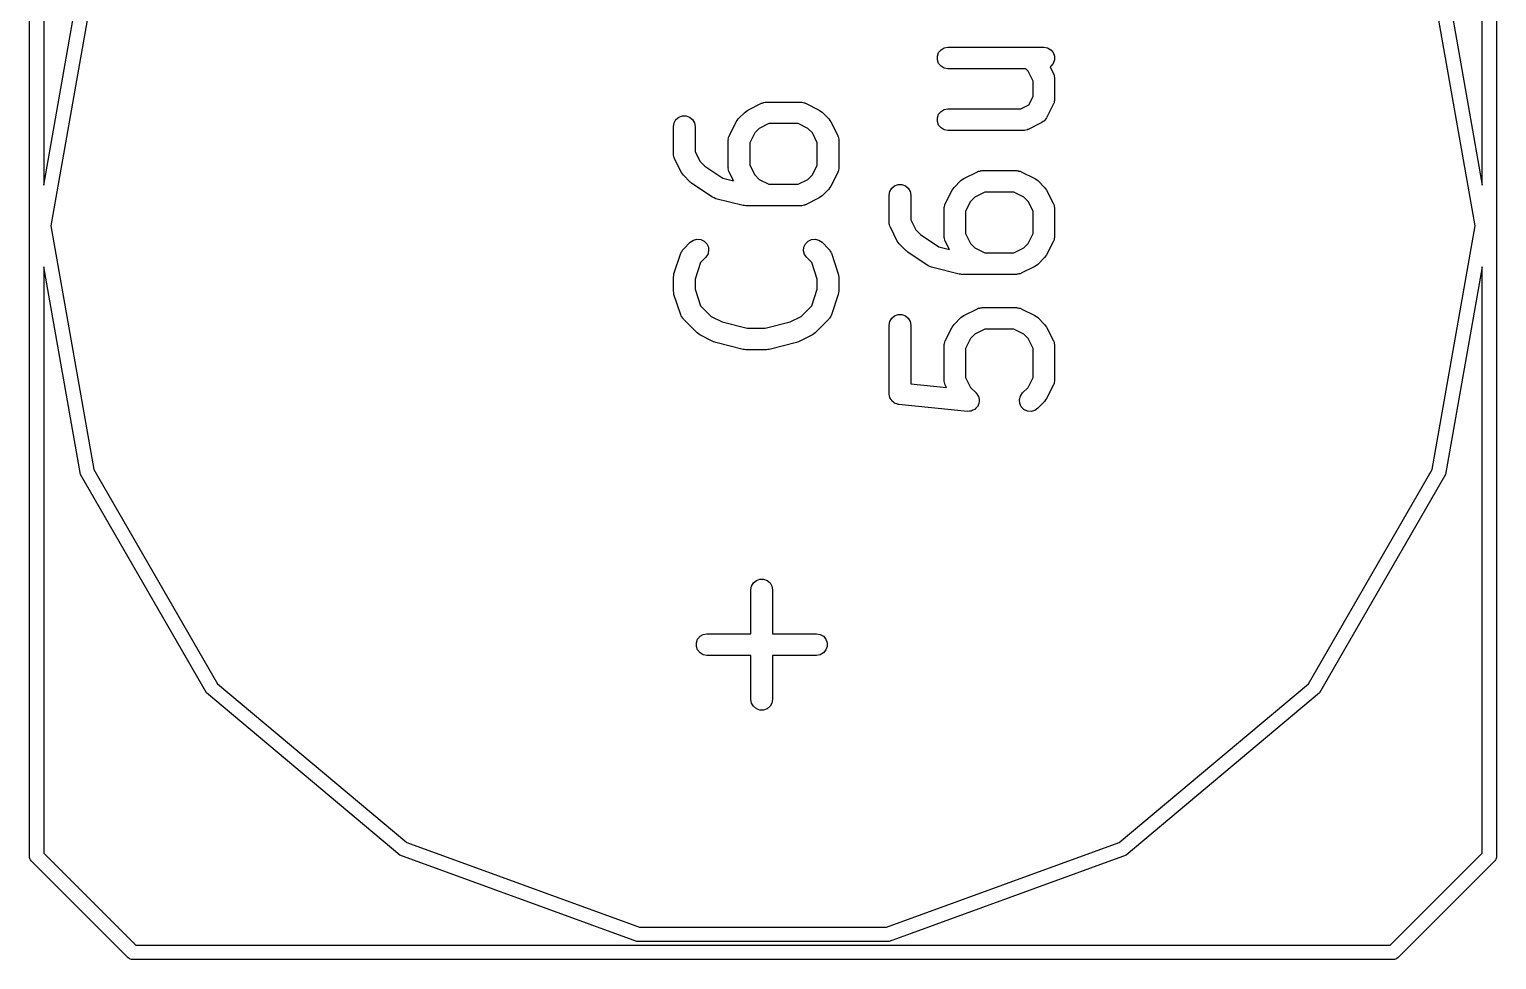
# Model space of a CAD drawing. Extents: x 1 to 57, y -99 to 45.
# Drawn here: x 23.9 to 34.1, y -85.6 to -79.13 of the extents above; entities that cross this region are included whole.
import ezdxf

# ---------------------------------------------------------------- set-up
doc = ezdxf.new("R2010")
doc.units = 0
doc.header["$MEASUREMENT"] = 0
doc.layers.add('BLACK', color=7, linetype='CONTINUOUS')

msp = doc.modelspace()

# ---------------------------------------------------------------- linework, layer by layer
at = {"layer": 'Black'}
for p, q in [((23.9, -84.88), (23.9, -75.45)), ((34.1, -75.45), (34.1, -84.88)), ((24, -75.5), (24, -80.2164)), ((34, -80.2164), (34, -75.5)), ((24, -80.2164), (24.2546, -78.7728)), ((24.3485, -78.807), (24.05, -80.5)), ((33.95, -80.5), (33.6515, -78.807)), ((33.7454, -78.7728), (34, -80.2164)), ((30.2119, -79.3203), (30.2208, -79.2958)), ((30.2119, -79.3464), (30.2119, -79.3203)), ((30.2208, -79.3708), (30.2119, -79.3464)), ((30.2208, -79.2958), (30.2375, -79.2759)), ((30.2375, -79.2759), (30.2601, -79.2629)), ((30.2601, -79.2629), (30.2857, -79.2583)), ((30.2857, -79.2583), (30.9524, -79.2583)), ((30.9524, -79.2583), (30.978, -79.2629)), ((30.978, -79.2629), (31.0006, -79.2759)), ((31.0006, -79.2759), (31.0173, -79.2958)), ((31.0173, -79.2958), (31.0262, -79.3203)), ((31.0262, -79.3464), (31.0173, -79.3708)), ((31.0262, -79.3203), (31.0262, -79.3464)), ((30.2375, -79.3908), (30.2208, -79.3708)), ((30.2601, -79.4038), (30.2375, -79.3908)), ((30.2857, -79.4083), (30.2601, -79.4038)), ((30.8261, -79.4083), (30.2857, -79.4083)), ((30.8431, -79.4254), (30.8261, -79.4083)), ((30.8774, -79.4939), (30.8431, -79.4254)), ((31.0006, -79.3908), (30.9951, -79.3939)), ((30.9951, -79.3939), (31.0195, -79.4426)), ((31.0173, -79.3708), (31.0006, -79.3908)), ((31.0195, -79.4426), (31.0207, -79.4468)), ((31.0207, -79.4468), (31.0229, -79.4505)), ((31.0229, -79.4505), (31.0244, -79.4592)), ((30.8774, -79.6013), (30.8774, -79.4939)), ((31.0244, -79.4592), (31.0269, -79.4676)), ((31.0269, -79.4676), (31.0266, -79.4719)), ((31.0266, -79.4719), (31.0274, -79.4762)), ((31.0274, -79.4762), (31.0274, -79.619)), ((28.895, -79.6948), (28.9903, -79.6472)), ((28.9903, -79.6472), (28.9944, -79.646)), ((28.9944, -79.646), (28.9982, -79.6438)), ((28.9982, -79.6438), (29.0068, -79.6423)), ((29.0068, -79.6423), (29.0152, -79.6398)), ((29.0152, -79.6398), (29.0196, -79.64)), ((29.0196, -79.64), (29.0238, -79.6393)), ((29.0238, -79.6393), (29.2619, -79.6393)), ((29.2619, -79.6393), (29.2662, -79.64)), ((29.2662, -79.64), (29.2705, -79.6398)), ((29.2705, -79.6398), (29.2789, -79.6423)), ((29.2789, -79.6423), (29.2876, -79.6438)), ((29.2876, -79.6438), (29.2913, -79.646)), ((29.2913, -79.646), (29.2954, -79.6472)), ((29.2954, -79.6472), (29.3907, -79.6948)), ((30.7918, -79.6869), (30.8489, -79.6584)), ((30.8489, -79.6584), (30.8774, -79.6013)), ((31.0195, -79.6526), (30.9718, -79.7478)), ((31.0207, -79.6484), (31.0195, -79.6526)), ((31.0229, -79.6447), (31.0207, -79.6484)), ((31.0244, -79.636), (31.0229, -79.6447)), ((31.0269, -79.6276), (31.0244, -79.636)), ((31.0274, -79.619), (31.0266, -79.6233)), ((31.0266, -79.6233), (31.0269, -79.6276)), ((28.3819, -79.7839), (28.3949, -79.7613)), ((28.3949, -79.7613), (28.4149, -79.7446)), ((28.4149, -79.7446), (28.4394, -79.7357)), ((28.4394, -79.7357), (28.4654, -79.7357)), ((28.4654, -79.7357), (28.4899, -79.7446)), ((28.4899, -79.7446), (28.5098, -79.7613)), ((28.5098, -79.7613), (28.5229, -79.7839)), ((28.821, -79.7663), (28.8279, -79.7565)), ((28.8279, -79.7565), (28.8755, -79.7089)), ((28.8755, -79.7089), (28.8854, -79.702)), ((28.8854, -79.702), (28.895, -79.6948)), ((29.3907, -79.6948), (29.4003, -79.702)), ((29.4003, -79.702), (29.4102, -79.7089)), ((29.4102, -79.7089), (29.4578, -79.7565)), ((29.4578, -79.7565), (29.4647, -79.7663)), ((30.2119, -79.7489), (30.2208, -79.7244)), ((30.2119, -79.7749), (30.2119, -79.7489)), ((30.2208, -79.7244), (30.2375, -79.7045)), ((30.2375, -79.7045), (30.2601, -79.6914)), ((30.2601, -79.6914), (30.2857, -79.6869)), ((30.2857, -79.6869), (30.7918, -79.6869)), ((30.9653, -79.7567), (30.9592, -79.7659)), ((30.9718, -79.7478), (30.9653, -79.7567)), ((28.3774, -79.8095), (28.3819, -79.7839)), ((28.3774, -80), (28.3774, -79.8095)), ((28.5229, -79.7839), (28.5274, -79.8095)), ((28.5274, -79.8095), (28.5274, -79.9823)), ((28.7663, -79.8712), (28.8139, -79.776)), ((28.8139, -79.776), (28.821, -79.7663)), ((28.9426, -79.8539), (28.9083, -79.9225)), ((28.973, -79.8235), (28.9426, -79.8539)), ((29.0415, -79.7893), (28.973, -79.8235)), ((29.2442, -79.7893), (29.0415, -79.7893)), ((29.3127, -79.8235), (29.2442, -79.7893)), ((29.3431, -79.8539), (29.3127, -79.8235)), ((29.3774, -79.9225), (29.3431, -79.8539)), ((29.4647, -79.7663), (29.4718, -79.776)), ((29.4718, -79.776), (29.5195, -79.8712)), ((30.2208, -79.7994), (30.2119, -79.7749)), ((30.2375, -79.8194), (30.2208, -79.7994)), ((30.2601, -79.8324), (30.2375, -79.8194)), ((30.2857, -79.8369), (30.2601, -79.8324)), ((30.8095, -79.8369), (30.2857, -79.8369)), ((30.8138, -79.8362), (30.8095, -79.8369)), ((30.8181, -79.8364), (30.8138, -79.8362)), ((30.8265, -79.8339), (30.8181, -79.8364)), ((30.8352, -79.8324), (30.8265, -79.8339)), ((30.8389, -79.8302), (30.8352, -79.8324)), ((30.8431, -79.829), (30.8389, -79.8302)), ((30.9383, -79.7814), (30.8431, -79.829)), ((30.9471, -79.7748), (30.9383, -79.7814)), ((30.9563, -79.7687), (30.9471, -79.7748)), ((30.9576, -79.7671), (30.9563, -79.7687)), ((30.9592, -79.7659), (30.9576, -79.7671)), ((28.7583, -79.9048), (28.7591, -79.9005)), ((28.7583, -80.0952), (28.7583, -79.9048)), ((28.7588, -79.8962), (28.7613, -79.8878)), ((28.7591, -79.9005), (28.7588, -79.8962)), ((28.7613, -79.8878), (28.7629, -79.8791)), ((28.7629, -79.8791), (28.765, -79.8754)), ((28.765, -79.8754), (28.7663, -79.8712)), ((28.9083, -79.9225), (28.9083, -80.0775)), ((29.3774, -80.0775), (29.3774, -79.9225)), ((29.5195, -79.8712), (29.5207, -79.8754)), ((29.5207, -79.8754), (29.5229, -79.8791)), ((29.5229, -79.8791), (29.5244, -79.8878)), ((29.5244, -79.8878), (29.5269, -79.8962)), ((29.5269, -79.8962), (29.5266, -79.9005)), ((29.5266, -79.9005), (29.5274, -79.9048)), ((29.5274, -79.9048), (29.5274, -80.0952)), ((28.3781, -80.0043), (28.3774, -80)), ((28.3779, -80.0086), (28.3781, -80.0043)), ((28.3804, -80.017), (28.3779, -80.0086)), ((28.3819, -80.0257), (28.3804, -80.017)), ((28.3841, -80.0294), (28.3819, -80.0257)), ((28.3853, -80.0335), (28.3841, -80.0294)), ((28.4329, -80.1288), (28.3853, -80.0335)), ((28.5274, -79.9823), (28.5616, -80.0508)), ((28.5616, -80.0508), (28.5954, -80.0846)), ((28.4401, -80.1384), (28.4329, -80.1288)), ((28.447, -80.1483), (28.4401, -80.1384)), ((28.4946, -80.1959), (28.447, -80.1483)), ((28.5954, -80.0846), (28.7213, -80.1685)), ((28.7213, -80.1685), (28.7954, -80.187)), ((28.7591, -80.0995), (28.7583, -80.0952)), ((28.7588, -80.1038), (28.7591, -80.0995)), ((28.7613, -80.1122), (28.7588, -80.1038)), ((28.7629, -80.1209), (28.7613, -80.1122)), ((28.765, -80.1246), (28.7629, -80.1209)), ((28.7663, -80.1288), (28.765, -80.1246)), ((28.7954, -80.187), (28.7663, -80.1288)), ((28.9083, -80.0775), (28.9426, -80.146)), ((28.9426, -80.146), (28.973, -80.1765)), ((29.3127, -80.1765), (29.3431, -80.146)), ((29.3431, -80.146), (29.3774, -80.0775)), ((29.5195, -80.1288), (29.4718, -80.224)), ((29.5207, -80.1246), (29.5195, -80.1288)), ((29.5229, -80.1209), (29.5207, -80.1246)), ((29.5244, -80.1122), (29.5229, -80.1209)), ((29.5269, -80.1038), (29.5244, -80.1122)), ((29.5274, -80.0952), (29.5266, -80.0995)), ((29.5266, -80.0995), (29.5269, -80.1038)), ((30.3854, -80.1782), (30.395, -80.171)), ((30.395, -80.171), (30.4903, -80.1234)), ((30.4903, -80.1234), (30.4944, -80.1222)), ((30.4944, -80.1222), (30.4982, -80.12)), ((30.4982, -80.12), (30.5068, -80.1185)), ((30.5068, -80.1185), (30.5152, -80.116)), ((30.5152, -80.116), (30.5196, -80.1162)), ((30.5196, -80.1162), (30.5238, -80.1155)), ((30.5238, -80.1155), (30.7619, -80.1155)), ((30.7619, -80.1155), (30.7662, -80.1162)), ((30.7662, -80.1162), (30.7705, -80.116)), ((30.7705, -80.116), (30.7789, -80.1185)), ((30.7789, -80.1185), (30.7876, -80.12)), ((30.7876, -80.12), (30.7913, -80.1222)), ((30.7913, -80.1222), (30.7954, -80.1234)), ((30.7954, -80.1234), (30.8907, -80.171)), ((30.8907, -80.171), (30.9003, -80.1782)), ((28.5007, -80.2001), (28.4946, -80.1959)), ((28.506, -80.2053), (28.5007, -80.2001)), ((28.6489, -80.3005), (28.506, -80.2053)), ((28.973, -80.1765), (29.0415, -80.2107)), ((29.0415, -80.2107), (29.2442, -80.2107)), ((29.2442, -80.2107), (29.3127, -80.1765)), ((29.4578, -80.2435), (29.4102, -80.2911)), ((29.4647, -80.2337), (29.4578, -80.2435)), ((29.4718, -80.224), (29.4647, -80.2337)), ((29.8774, -80.2857), (29.8819, -80.2601)), ((29.8819, -80.2601), (29.8949, -80.2375)), ((29.8949, -80.2375), (29.9149, -80.2208)), ((29.9149, -80.2208), (29.9394, -80.2119)), ((29.9394, -80.2119), (29.9654, -80.2119)), ((29.9654, -80.2119), (29.9899, -80.2208)), ((29.9899, -80.2208), (30.0098, -80.2375)), ((30.0098, -80.2375), (30.0229, -80.2601)), ((30.0229, -80.2601), (30.0274, -80.2857)), ((30.2663, -80.3474), (30.3139, -80.2522)), ((30.3139, -80.2522), (30.321, -80.2425)), ((30.321, -80.2425), (30.3279, -80.2327)), ((30.3279, -80.2327), (30.3755, -80.1851)), ((30.3755, -80.1851), (30.3854, -80.1782)), ((30.5415, -80.2655), (30.473, -80.2997)), ((30.7442, -80.2655), (30.5415, -80.2655)), ((30.8127, -80.2997), (30.7442, -80.2655)), ((30.9003, -80.1782), (30.9102, -80.1851)), ((30.9102, -80.1851), (30.9578, -80.2327)), ((30.9578, -80.2327), (30.9647, -80.2425)), ((30.9647, -80.2425), (30.9718, -80.2522)), ((30.9718, -80.2522), (31.0195, -80.3474)), ((28.6606, -80.3057), (28.6489, -80.3005)), ((28.6723, -80.3109), (28.6606, -80.3057)), ((28.8628, -80.3585), (28.6723, -80.3109)), ((28.8719, -80.3591), (28.8628, -80.3585)), ((28.881, -80.3607), (28.8719, -80.3591)), ((29.2619, -80.3607), (28.881, -80.3607)), ((29.2662, -80.36), (29.2619, -80.3607)), ((29.2705, -80.3602), (29.2662, -80.36)), ((29.2789, -80.3577), (29.2705, -80.3602)), ((29.2876, -80.3562), (29.2789, -80.3577)), ((29.2913, -80.354), (29.2876, -80.3562)), ((29.2954, -80.3528), (29.2913, -80.354)), ((29.3907, -80.3052), (29.2954, -80.3528)), ((29.4003, -80.298), (29.3907, -80.3052)), ((29.4102, -80.2911), (29.4003, -80.298)), ((29.8774, -80.4762), (29.8774, -80.2857)), ((30.0274, -80.2857), (30.0274, -80.4585)), ((30.2588, -80.3724), (30.2613, -80.364)), ((30.2591, -80.3767), (30.2588, -80.3724)), ((30.2613, -80.364), (30.2629, -80.3553)), ((30.2629, -80.3553), (30.265, -80.3516)), ((30.265, -80.3516), (30.2663, -80.3474)), ((30.4426, -80.3301), (30.4083, -80.3987)), ((30.473, -80.2997), (30.4426, -80.3301)), ((30.8431, -80.3301), (30.8127, -80.2997)), ((30.8774, -80.3987), (30.8431, -80.3301)), ((31.0195, -80.3474), (31.0207, -80.3516)), ((31.0207, -80.3516), (31.0229, -80.3553)), ((31.0229, -80.3553), (31.0244, -80.364)), ((31.0244, -80.364), (31.0269, -80.3724)), ((31.0269, -80.3724), (31.0266, -80.3767)), ((29.8781, -80.4804), (29.8774, -80.4762)), ((30.0274, -80.4585), (30.0616, -80.527)), ((30.2583, -80.381), (30.2591, -80.3767)), ((30.2583, -80.5714), (30.2583, -80.381)), ((30.4083, -80.3987), (30.4083, -80.5537)), ((30.8774, -80.5537), (30.8774, -80.3987)), ((31.0266, -80.3767), (31.0274, -80.381)), ((31.0274, -80.381), (31.0274, -80.5714)), ((24.05, -80.5), (24.3485, -82.193)), ((29.8779, -80.4848), (29.8781, -80.4804)), ((29.8804, -80.4932), (29.8779, -80.4848)), ((29.8819, -80.5018), (29.8804, -80.4932)), ((29.8841, -80.5056), (29.8819, -80.5018)), ((29.8853, -80.5097), (29.8841, -80.5056)), ((29.9329, -80.605), (29.8853, -80.5097)), ((30.0616, -80.527), (30.0954, -80.5608)), ((30.0954, -80.5608), (30.2213, -80.6447)), ((30.2591, -80.5757), (30.2583, -80.5714)), ((30.2588, -80.58), (30.2591, -80.5757)), ((30.2613, -80.5884), (30.2588, -80.58)), ((30.4083, -80.5537), (30.4426, -80.6222)), ((30.8431, -80.6222), (30.8774, -80.5537)), ((31.0269, -80.58), (31.0244, -80.5884)), ((31.0274, -80.5714), (31.0266, -80.5757)), ((31.0266, -80.5757), (31.0269, -80.58)), ((33.6515, -82.193), (33.95, -80.5)), ((28.432, -80.6826), (28.4371, -80.6754)), ((28.4371, -80.6754), (28.4413, -80.6677)), ((28.4413, -80.6677), (28.4445, -80.6648)), ((28.4445, -80.6648), (28.447, -80.6613)), ((28.447, -80.6613), (28.4946, -80.6136)), ((28.4946, -80.6136), (28.5159, -80.5987)), ((28.5159, -80.5987), (28.5411, -80.592)), ((28.5411, -80.592), (28.567, -80.5942)), ((28.567, -80.5942), (28.5906, -80.6052)), ((28.5906, -80.6052), (28.6091, -80.6236)), ((28.6091, -80.6236), (28.6201, -80.6473)), ((28.6223, -80.6732), (28.6156, -80.6984)), ((28.6201, -80.6473), (28.6223, -80.6732)), ((29.2824, -80.6732), (29.2847, -80.6473)), ((29.2892, -80.6984), (29.2824, -80.6732)), ((29.2847, -80.6473), (29.2957, -80.6236)), ((29.2957, -80.6236), (29.3141, -80.6052)), ((29.3141, -80.6052), (29.3377, -80.5942)), ((29.3377, -80.5942), (29.3637, -80.592)), ((29.3637, -80.592), (29.3888, -80.5987)), ((29.3888, -80.5987), (29.4102, -80.6136)), ((29.4102, -80.6136), (29.4578, -80.6613)), ((29.4578, -80.6613), (29.4603, -80.6648)), ((29.4603, -80.6648), (29.4635, -80.6677)), ((29.4635, -80.6677), (29.4677, -80.6754)), ((29.4677, -80.6754), (29.4727, -80.6826)), ((29.9401, -80.6146), (29.9329, -80.605)), ((29.947, -80.6245), (29.9401, -80.6146)), ((29.9946, -80.6721), (29.947, -80.6245)), ((30.0007, -80.6763), (29.9946, -80.6721)), ((30.006, -80.6815), (30.0007, -80.6763)), ((30.1489, -80.7767), (30.006, -80.6815)), ((30.2213, -80.6447), (30.2954, -80.6632)), ((30.2629, -80.5971), (30.2613, -80.5884)), ((30.265, -80.6008), (30.2629, -80.5971)), ((30.2663, -80.605), (30.265, -80.6008)), ((30.2954, -80.6632), (30.2663, -80.605)), ((30.4426, -80.6222), (30.473, -80.6526)), ((30.473, -80.6526), (30.5415, -80.6869)), ((30.7442, -80.6869), (30.8127, -80.6526)), ((30.8127, -80.6526), (30.8431, -80.6222)), ((31.0195, -80.605), (30.9718, -80.7002)), ((31.0207, -80.6008), (31.0195, -80.605)), ((31.0229, -80.5971), (31.0207, -80.6008)), ((31.0244, -80.5884), (31.0229, -80.5971)), ((24.2546, -82.2272), (24, -80.7836)), ((24, -80.7836), (24, -84.8593)), ((28.3812, -80.8334), (28.4288, -80.6906)), ((28.4288, -80.6906), (28.4309, -80.6868)), ((28.4309, -80.6868), (28.432, -80.6826)), ((28.5656, -80.7548), (28.5274, -80.8693)), ((28.6007, -80.7197), (28.5656, -80.7548)), ((28.6156, -80.6984), (28.6007, -80.7197)), ((29.3041, -80.7197), (29.2892, -80.6984)), ((29.3392, -80.7548), (29.3041, -80.7197)), ((29.3774, -80.8693), (29.3392, -80.7548)), ((29.4727, -80.6826), (29.4739, -80.6868)), ((29.4739, -80.6868), (29.4759, -80.6906)), ((29.4759, -80.6906), (29.5235, -80.8334)), ((30.1606, -80.7818), (30.1489, -80.7767)), ((30.1723, -80.787), (30.1606, -80.7818)), ((30.5415, -80.6869), (30.7442, -80.6869)), ((30.8907, -80.7814), (30.7954, -80.829)), ((30.9003, -80.7742), (30.8907, -80.7814)), ((30.9102, -80.7673), (30.9003, -80.7742)), ((30.9578, -80.7197), (30.9102, -80.7673)), ((30.9647, -80.7099), (30.9578, -80.7197)), ((30.9718, -80.7002), (30.9647, -80.7099)), ((34, -80.7836), (33.7454, -82.2272)), ((34, -84.8593), (34, -80.7836)), ((28.3774, -80.8571), (28.3795, -80.8453)), ((28.3774, -80.9524), (28.3774, -80.8571)), ((28.3795, -80.8453), (28.3812, -80.8334)), ((28.5274, -80.8693), (28.5274, -80.9402)), ((29.3774, -80.9402), (29.3774, -80.8693)), ((29.5235, -80.8334), (29.5253, -80.8453)), ((29.5253, -80.8453), (29.5274, -80.8571)), ((29.5274, -80.8571), (29.5274, -80.9524)), ((30.3628, -80.8347), (30.1723, -80.787)), ((30.3719, -80.8353), (30.3628, -80.8347)), ((30.381, -80.8369), (30.3719, -80.8353)), ((30.7619, -80.8369), (30.381, -80.8369)), ((30.7662, -80.8362), (30.7619, -80.8369)), ((30.7705, -80.8364), (30.7662, -80.8362)), ((30.7789, -80.8339), (30.7705, -80.8364)), ((30.7876, -80.8324), (30.7789, -80.8339)), ((30.7913, -80.8302), (30.7876, -80.8324)), ((30.7954, -80.829), (30.7913, -80.8302)), ((28.3795, -80.9642), (28.3774, -80.9524)), ((28.3812, -80.9761), (28.3795, -80.9642)), ((28.4288, -81.119), (28.3812, -80.9761)), ((28.5274, -80.9402), (28.5656, -81.0547)), ((29.3392, -81.0547), (29.3774, -80.9402)), ((29.5235, -80.9761), (29.4759, -81.119)), ((29.5253, -80.9642), (29.5235, -80.9761)), ((29.5274, -80.9524), (29.5253, -80.9642)), ((28.5656, -81.0547), (28.6397, -81.1288)), ((29.2651, -81.1288), (29.3392, -81.0547)), ((30.395, -81.1234), (30.4903, -81.0758)), ((30.4903, -81.0758), (30.4944, -81.0745)), ((30.4944, -81.0745), (30.4982, -81.0724)), ((30.4982, -81.0724), (30.5068, -81.0709)), ((30.5068, -81.0709), (30.5152, -81.0683)), ((30.5152, -81.0683), (30.5196, -81.0686)), ((30.5196, -81.0686), (30.5238, -81.0679)), ((30.5238, -81.0679), (30.7619, -81.0679)), ((30.7619, -81.0679), (30.7662, -81.0686)), ((30.7662, -81.0686), (30.7705, -81.0683)), ((30.7705, -81.0683), (30.7789, -81.0709)), ((30.7789, -81.0709), (30.7876, -81.0724)), ((30.7876, -81.0724), (30.7913, -81.0745)), ((30.7913, -81.0745), (30.7954, -81.0758)), ((30.7954, -81.0758), (30.8907, -81.1234)), ((28.4309, -81.1228), (28.4288, -81.119)), ((28.432, -81.1269), (28.4309, -81.1228)), ((28.4371, -81.1341), (28.432, -81.1269)), ((28.4413, -81.1419), (28.4371, -81.1341)), ((28.4445, -81.1447), (28.4413, -81.1419)), ((28.447, -81.1483), (28.4445, -81.1447)), ((28.5422, -81.2435), (28.447, -81.1483)), ((28.6397, -81.1288), (28.7167, -81.1673)), ((28.7167, -81.1673), (28.8902, -81.2107)), ((29.0146, -81.2107), (29.1881, -81.1673)), ((29.1881, -81.1673), (29.2651, -81.1288)), ((29.4578, -81.1483), (29.3626, -81.2435)), ((29.4603, -81.1447), (29.4578, -81.1483)), ((29.4635, -81.1419), (29.4603, -81.1447)), ((29.4677, -81.1341), (29.4635, -81.1419)), ((29.4727, -81.1269), (29.4677, -81.1341)), ((29.4739, -81.1228), (29.4727, -81.1269)), ((29.4759, -81.119), (29.4739, -81.1228)), ((29.8774, -81.1905), (29.8819, -81.1648)), ((29.8774, -81.6667), (29.8774, -81.1905)), ((29.8819, -81.1648), (29.8949, -81.1423)), ((29.8949, -81.1423), (29.9149, -81.1255)), ((29.9149, -81.1255), (29.9394, -81.1166)), ((29.9394, -81.1166), (29.9654, -81.1166)), ((29.9654, -81.1166), (29.9899, -81.1255)), ((29.9899, -81.1255), (30.0098, -81.1423)), ((30.0098, -81.1423), (30.0229, -81.1648)), ((30.0229, -81.1648), (30.0274, -81.1905)), ((30.0274, -81.1905), (30.0274, -81.5988)), ((30.321, -81.1949), (30.3279, -81.1851)), ((30.3279, -81.1851), (30.3755, -81.1374)), ((30.3755, -81.1374), (30.3854, -81.1306)), ((30.3854, -81.1306), (30.395, -81.1234)), ((30.8907, -81.1234), (30.9003, -81.1306)), ((30.9003, -81.1306), (30.9102, -81.1374)), ((30.9102, -81.1374), (30.9578, -81.1851)), ((30.9578, -81.1851), (30.9647, -81.1949)), ((28.552, -81.2504), (28.5422, -81.2435)), ((28.5617, -81.2576), (28.552, -81.2504)), ((28.6569, -81.3052), (28.5617, -81.2576)), ((28.8902, -81.2107), (29.0146, -81.2107)), ((29.3431, -81.2576), (29.2478, -81.3052)), ((29.3527, -81.2504), (29.3431, -81.2576)), ((29.3626, -81.2435), (29.3527, -81.2504)), ((30.2663, -81.2998), (30.3139, -81.2046)), ((30.3139, -81.2046), (30.321, -81.1949)), ((30.4426, -81.2825), (30.4083, -81.351)), ((30.473, -81.2521), (30.4426, -81.2825)), ((30.5415, -81.2179), (30.473, -81.2521)), ((30.7442, -81.2179), (30.5415, -81.2179)), ((30.8127, -81.2521), (30.7442, -81.2179)), ((30.8431, -81.2825), (30.8127, -81.2521)), ((30.8774, -81.351), (30.8431, -81.2825)), ((30.9647, -81.1949), (30.9718, -81.2046)), ((30.9718, -81.2046), (31.0195, -81.2998)), ((28.6648, -81.3075), (28.6569, -81.3052)), ((28.6723, -81.3109), (28.6648, -81.3075)), ((28.8628, -81.3585), (28.6723, -81.3109)), ((28.8719, -81.3591), (28.8628, -81.3585)), ((28.881, -81.3607), (28.8719, -81.3591)), ((29.0238, -81.3607), (28.881, -81.3607)), ((29.0328, -81.3591), (29.0238, -81.3607)), ((29.042, -81.3585), (29.0328, -81.3591)), ((29.2325, -81.3109), (29.042, -81.3585)), ((29.24, -81.3075), (29.2325, -81.3109)), ((29.2478, -81.3052), (29.24, -81.3075)), ((30.2583, -81.3333), (30.2591, -81.3291)), ((30.2583, -81.5714), (30.2583, -81.3333)), ((30.2588, -81.3248), (30.2613, -81.3163)), ((30.2591, -81.3291), (30.2588, -81.3248)), ((30.2613, -81.3163), (30.2629, -81.3077)), ((30.2629, -81.3077), (30.265, -81.3039)), ((30.265, -81.3039), (30.2663, -81.2998)), ((30.4083, -81.351), (30.4083, -81.5537)), ((30.8774, -81.5537), (30.8774, -81.351)), ((31.0195, -81.2998), (31.0207, -81.3039)), ((31.0207, -81.3039), (31.0229, -81.3077)), ((31.0229, -81.3077), (31.0244, -81.3163)), ((31.0244, -81.3163), (31.0269, -81.3248)), ((31.0269, -81.3248), (31.0266, -81.3291)), ((31.0266, -81.3291), (31.0274, -81.3333)), ((31.0274, -81.3333), (31.0274, -81.5714)), ((30.0274, -81.5988), (30.2756, -81.6236)), ((30.2591, -81.5757), (30.2583, -81.5714)), ((30.2588, -81.58), (30.2591, -81.5757)), ((30.2613, -81.5884), (30.2588, -81.58)), ((30.2629, -81.5971), (30.2613, -81.5884)), ((30.265, -81.6008), (30.2629, -81.5971)), ((30.4083, -81.5537), (30.4426, -81.6222)), ((30.8431, -81.6222), (30.8774, -81.5537)), ((31.0229, -81.5971), (31.0207, -81.6008)), ((31.0244, -81.5884), (31.0229, -81.5971)), ((31.0269, -81.58), (31.0244, -81.5884)), ((31.0274, -81.5714), (31.0266, -81.5757)), ((31.0266, -81.5757), (31.0269, -81.58)), ((29.8779, -81.6695), (29.8774, -81.6667)), ((29.8776, -81.6723), (29.8779, -81.6695)), ((29.8801, -81.6822), (29.8776, -81.6723)), ((29.8819, -81.6923), (29.8801, -81.6822)), ((29.8833, -81.6948), (29.8819, -81.6923)), ((29.884, -81.6975), (29.8833, -81.6948)), ((29.8898, -81.706), (29.884, -81.6975)), ((30.2663, -81.605), (30.265, -81.6008)), ((30.2756, -81.6236), (30.2663, -81.605)), ((30.4426, -81.6222), (30.4816, -81.6613)), ((30.4816, -81.6613), (30.4819, -81.6616)), ((30.4819, -81.6616), (30.4823, -81.6619)), ((30.4823, -81.6619), (30.4893, -81.6723)), ((30.4893, -81.6723), (30.4965, -81.6826)), ((30.4965, -81.6826), (30.4967, -81.683)), ((30.4967, -81.683), (30.4969, -81.6834)), ((30.4969, -81.6834), (30.5, -81.6956)), ((30.5, -81.6956), (30.5033, -81.7077)), ((30.7824, -81.7077), (30.7892, -81.6826)), ((30.7892, -81.6826), (30.8041, -81.6613)), ((30.8041, -81.6613), (30.8431, -81.6222)), ((30.9718, -81.7002), (30.9647, -81.7099)), ((31.0195, -81.605), (30.9718, -81.7002)), ((31.0207, -81.6008), (31.0195, -81.605)), ((29.8949, -81.7149), (29.8898, -81.706)), ((29.8971, -81.7167), (29.8949, -81.7149)), ((29.8987, -81.719), (29.8971, -81.7167)), ((29.907, -81.725), (29.8987, -81.719)), ((29.9149, -81.7316), (29.907, -81.725)), ((29.9175, -81.7326), (29.9149, -81.7316)), ((29.9198, -81.7342), (29.9175, -81.7326)), ((29.9297, -81.737), (29.9198, -81.7342)), ((29.9394, -81.7405), (29.9297, -81.737)), ((29.9422, -81.7405), (29.9394, -81.7405)), ((29.9449, -81.7413), (29.9422, -81.7405)), ((30.4211, -81.7889), (29.9449, -81.7413)), ((30.4216, -81.7889), (30.4211, -81.7889)), ((30.422, -81.789), (30.4216, -81.7889)), ((30.4345, -81.7879), (30.422, -81.789)), ((30.4471, -81.787), (30.4345, -81.7879)), ((30.4475, -81.7868), (30.4471, -81.787)), ((30.448, -81.7867), (30.4475, -81.7868)), ((30.4594, -81.7814), (30.448, -81.7867)), ((30.4708, -81.7763), (30.4594, -81.7814)), ((30.4712, -81.7759), (30.4708, -81.7763)), ((30.4716, -81.7757), (30.4712, -81.7759)), ((30.4805, -81.7668), (30.4716, -81.7757)), ((30.4895, -81.7581), (30.4805, -81.7668)), ((30.4897, -81.7576), (30.4895, -81.7581)), ((30.49, -81.7573), (30.4897, -81.7576)), ((30.4953, -81.7459), (30.49, -81.7573)), ((30.5008, -81.7346), (30.4953, -81.7459)), ((30.501, -81.7337), (30.5008, -81.7341)), ((30.5008, -81.7341), (30.5008, -81.7346)), ((30.5021, -81.7212), (30.501, -81.7337)), ((30.5034, -81.7087), (30.5021, -81.7212)), ((30.5033, -81.7077), (30.5032, -81.7082)), ((30.5032, -81.7082), (30.5034, -81.7087)), ((30.7847, -81.7337), (30.7824, -81.7077)), ((30.7957, -81.7573), (30.7847, -81.7337)), ((30.8141, -81.7757), (30.7957, -81.7573)), ((30.8377, -81.7867), (30.8141, -81.7757)), ((30.8637, -81.789), (30.8377, -81.7867)), ((30.8888, -81.7823), (30.8637, -81.789)), ((30.9102, -81.7673), (30.8888, -81.7823)), ((30.9578, -81.7197), (30.9102, -81.7673)), ((30.9647, -81.7099), (30.9578, -81.7197)), ((24.3485, -82.193), (25.2081, -83.6818)), ((32.7919, -83.6818), (33.6515, -82.193)), ((25.1315, -83.7461), (24.2546, -82.2272)), ((33.7454, -82.2272), (32.8685, -83.7461)), ((28.9164, -83.029), (28.921, -83.0034)), ((28.921, -83.0034), (28.934, -82.9808)), ((28.934, -82.9808), (28.9539, -82.9641)), ((28.9539, -82.9641), (28.9784, -82.9552)), ((28.9784, -82.9552), (29.0045, -82.9552)), ((29.0045, -82.9552), (29.0289, -82.9641)), ((29.0289, -82.9641), (29.0489, -82.9808)), ((29.0489, -82.9808), (29.0619, -83.0034)), ((29.0619, -83.0034), (29.0664, -83.029)), ((28.9164, -83.335), (28.9164, -83.029)), ((29.0664, -83.029), (29.0664, -83.335)), ((28.5366, -83.397), (28.5455, -83.3725)), ((28.5366, -83.423), (28.5366, -83.397)), ((28.5455, -83.4475), (28.5366, -83.423)), ((28.5455, -83.3725), (28.5623, -83.3525)), ((28.5623, -83.3525), (28.5848, -83.3395)), ((28.5848, -83.3395), (28.6105, -83.335)), ((28.6105, -83.335), (28.9164, -83.335)), ((29.0664, -83.335), (29.3724, -83.335)), ((29.3724, -83.335), (29.398, -83.3395)), ((29.398, -83.3395), (29.4206, -83.3525)), ((29.4206, -83.3525), (29.4373, -83.3725)), ((29.4373, -83.3725), (29.4462, -83.397)), ((29.4462, -83.423), (29.4373, -83.4475)), ((29.4462, -83.397), (29.4462, -83.423)), ((28.5623, -83.4675), (28.5455, -83.4475)), ((28.5848, -83.4805), (28.5623, -83.4675)), ((28.6105, -83.485), (28.5848, -83.4805)), ((28.9164, -83.485), (28.6105, -83.485)), ((28.9164, -83.791), (28.9164, -83.485)), ((29.3724, -83.485), (29.0664, -83.485)), ((29.0664, -83.485), (29.0664, -83.791)), ((29.398, -83.4805), (29.3724, -83.485)), ((29.4206, -83.4675), (29.398, -83.4805)), ((29.4373, -83.4475), (29.4206, -83.4675)), ((25.2081, -83.6818), (26.525, -84.7868)), ((31.475, -84.7868), (32.7919, -83.6818)), ((26.475, -84.8734), (25.1315, -83.7461)), ((28.921, -83.8166), (28.9164, -83.791)), ((28.934, -83.8392), (28.921, -83.8166)), ((28.9539, -83.8559), (28.934, -83.8392)), ((29.0489, -83.8392), (29.0289, -83.8559)), ((29.0619, -83.8166), (29.0489, -83.8392)), ((29.0664, -83.791), (29.0619, -83.8166)), ((32.8685, -83.7461), (31.525, -84.8734)), ((28.9784, -83.8648), (28.9539, -83.8559)), ((29.0045, -83.8648), (28.9784, -83.8648)), ((29.0289, -83.8559), (29.0045, -83.8648)), ((24, -84.8593), (24.6407, -85.5)), ((26.525, -84.7868), (28.1404, -85.3748)), ((29.8596, -85.3748), (31.475, -84.7868)), ((33.3593, -85.5), (34, -84.8593)), ((23.9004, -84.8822), (23.9, -84.88)), ((23.9002, -84.8844), (23.9004, -84.8822)), ((23.9019, -84.8907), (23.9002, -84.8844)), ((23.903, -84.8971), (23.9019, -84.8907)), ((23.9041, -84.899), (23.903, -84.8971)), ((23.9047, -84.9011), (23.9041, -84.899)), ((23.9084, -84.9065), (23.9047, -84.9011)), ((23.9117, -84.9121), (23.9084, -84.9065)), ((23.9134, -84.9136), (23.9117, -84.9121)), ((23.9146, -84.9154), (23.9134, -84.9136)), ((24.5846, -85.5854), (23.9146, -84.9154)), ((28.1231, -85.4733), (26.475, -84.8734)), ((31.525, -84.8734), (29.8769, -85.4733)), ((34.0854, -84.9154), (33.4154, -85.5854)), ((34.0866, -84.9136), (34.0854, -84.9154)), ((34.0883, -84.9121), (34.0866, -84.9136)), ((34.0916, -84.9065), (34.0883, -84.9121)), ((34.0953, -84.9011), (34.0916, -84.9065)), ((34.0959, -84.899), (34.0953, -84.9011)), ((34.097, -84.8971), (34.0959, -84.899)), ((34.0981, -84.8907), (34.097, -84.8971)), ((34.0998, -84.8844), (34.0981, -84.8907)), ((34.1, -84.88), (34.0996, -84.8822)), ((34.0996, -84.8822), (34.0998, -84.8844)), ((29.8769, -85.4733), (28.1231, -85.4733)), ((28.1404, -85.3748), (29.8596, -85.3748)), ((24.6407, -85.5), (33.3593, -85.5)), ((24.5864, -85.5866), (24.5846, -85.5854)), ((24.5879, -85.5883), (24.5864, -85.5866)), ((24.5935, -85.5916), (24.5879, -85.5883)), ((24.5989, -85.5953), (24.5935, -85.5916)), ((24.601, -85.5959), (24.5989, -85.5953)), ((24.6029, -85.597), (24.601, -85.5959)), ((24.6093, -85.5981), (24.6029, -85.597)), ((24.6156, -85.5998), (24.6093, -85.5981)), ((24.6178, -85.5996), (24.6156, -85.5998)), ((24.62, -85.6), (24.6178, -85.5996)), ((33.38, -85.6), (24.62, -85.6)), ((33.3822, -85.5996), (33.38, -85.6)), ((33.3844, -85.5998), (33.3822, -85.5996)), ((33.3907, -85.5981), (33.3844, -85.5998)), ((33.3971, -85.597), (33.3907, -85.5981)), ((33.399, -85.5959), (33.3971, -85.597)), ((33.4011, -85.5953), (33.399, -85.5959)), ((33.4065, -85.5916), (33.4011, -85.5953)), ((33.4121, -85.5883), (33.4065, -85.5916)), ((33.4136, -85.5866), (33.4121, -85.5883)), ((33.4154, -85.5854), (33.4136, -85.5866))]:
    msp.add_line(p, q, dxfattribs=at)

doc.saveas('drawing.dxf')
